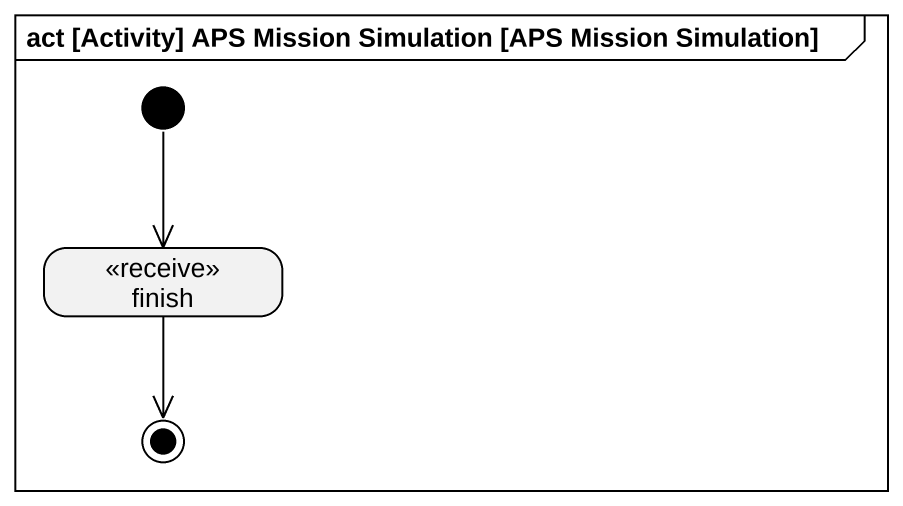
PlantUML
@startuml
mainframe act [Activity] APS Mission Simulation [APS Mission Simulation]
hide empty description
state finish <<receive>>
[*] --> finish
finish --> [*]
@enduml
